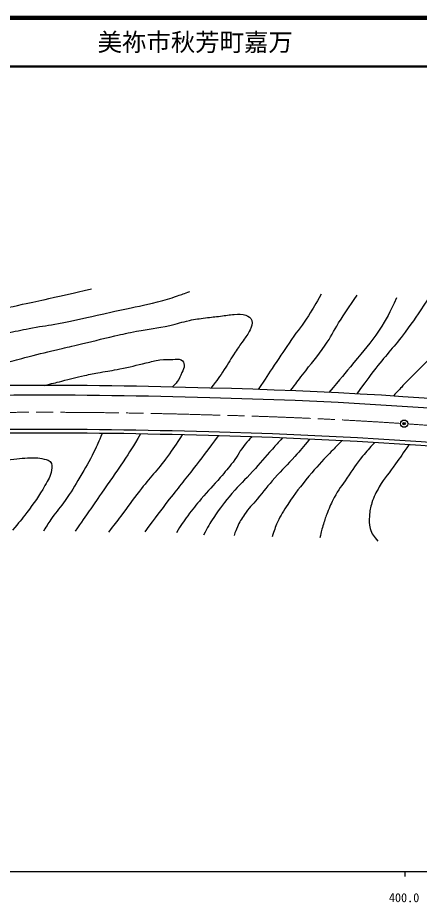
# Model space of a CAD drawing. Units: millimetres, scale not verified. Extents: x 40000 to 680000, y 20000 to 380000.
# Drawn here: x 388638 to 470966, y 198715 to 380000 of the extents above; entities that cross this region are included whole.
import ezdxf
from ezdxf.enums import TextEntityAlignment as Align

# ---------------------------------------------------------------- set-up
doc = ezdxf.new("R2010")
doc.units = ezdxf.units.MM
doc.header["$LTSCALE"] = 1000
doc.header["$PDMODE"] = 32
doc.header["$PDSIZE"] = 500
doc.linetypes.add('CHAIN', pattern=[18.5, 12, -1.5, 3.5, -1.5])
for name, color, linetype, lineweight in [('S-BGD', 7, 'Continuous', 25), ('S-BMK', 2, 'CHAIN', 13), ('S-BMK-SRVR', 3, 'Continuous', 25), ('S-TTL', 2, 'Continuous', 140), ('S-TTL-BAND', 7, 'Continuous', 25), ('S-TTL-LINE', 7, 'Continuous', 50)]:
    doc.layers.add(name, color=color, linetype=linetype, lineweight=lineweight)
doc.layers.add('S-TTL-TXT', color=7, linetype='Continuous')
doc.styles.add('ＭＳ ゴシック', font='')
doc.styles.get('ＭＳ ゴシック').set_extended_font_data('MS Gothic')

msp = doc.modelspace()

# ---------------------------------------------------------------- linework, layer by layer
at = {"layer": 'S-BGD'}
for centre, radius, start, end in [((393351, -804806), 1109443, 88.20797, 92.36306), ((407549, -601174), 905500, 79.79719, 88.70299), ((393351, -804806), 1107443, 88.20752, 92.36153), ((407549, -601174), 903500, 79.79719, 88.70354), ((393351, -804806), 1100443, 88.20595, 92.35611), ((393351, -804806), 1099693, 88.20578, 92.35553), ((407549, -601174), 895750, 79.79719, 88.70568), ((407549, -601174), 896500, 79.79719, 88.70547)]:
    msp.add_arc(centre, radius, start, end, dxfattribs=at)
for points, knots in [([(329107, 322212), (330650, 321041), (331101, 320722), (332426, 319835), (334338, 318554), (335495, 317970), (337494, 316830), (338985, 315979), (339835, 315528), (341351, 314722), (342589, 314063), (343312, 313749), (344535, 313062), (345549, 312493), (346062, 312077), (347092, 311537), (348879, 310601), (349916, 310105), (351846, 309519), (353067, 309148), (353799, 309035), (355075, 309026), (356343, 309017), (357070, 309052), (358305, 309340), (359414, 309599), (359944, 310024), (360996, 310461), (362555, 311110), (363424, 311481), (364987, 312121), (366647, 312799), (367604, 313110), (369248, 313825), (370987, 314581), (371912, 315115), (373644, 315888), (375364, 316656), (376345, 317047), (378084, 317772), (379745, 318463), (380628, 318983), (382345, 319521), (385147, 320399), (386791, 320626), (389655, 321270), (391754, 321742), (392938, 321971), (395038, 322436), (398444, 323191), (399521, 323455), (403739, 324455)], [0, 0, 0, 0, 1, 1, 1, 2, 2, 2, 3, 3, 3, 4, 4, 4, 5, 5, 5, 6, 6, 6, 7, 7, 7, 8, 8, 8, 9, 9, 9, 10, 10, 10, 11, 11, 11, 12, 12, 12, 13, 13, 13, 14, 14, 14, 15, 15, 15, 16, 16, 16, 17, 17, 17, 17]), ([(358923, 304102), (360064, 304520), (360426, 304646), (361330, 305121), (362159, 305557), (362567, 305900), (363367, 306386), (364253, 306925), (364752, 307224), (365650, 307744), (366677, 308338), (367241, 308696), (368303, 309225), (369975, 310056), (370959, 310424), (372685, 311138), (374315, 311811), (375213, 312232), (376881, 312804), (378757, 313447), (379840, 313713), (381756, 314223), (383745, 314753), (384869, 315011), (386878, 315457), (388751, 315874), (389804, 316094), (391691, 316445), (393756, 316828), (394934, 316922), (396998, 317309), (400126, 317893), (401851, 318352), (404959, 319036), (406889, 319461), (407965, 319723), (409895, 320147), (412786, 320782), (414436, 321007), (417301, 321752), (418909, 322170), (419802, 322444), (421373, 322986), (422368, 323329), (422700, 323446), (423903, 323911)], [0, 0, 0, 0, 1, 1, 1, 2, 2, 2, 3, 3, 3, 4, 4, 4, 5, 5, 5, 6, 6, 6, 7, 7, 7, 8, 8, 8, 9, 9, 9, 10, 10, 10, 11, 11, 11, 12, 12, 12, 13, 13, 13, 14, 14, 14, 15, 15, 15, 15]), ([(450851, 323342), (449655, 321211), (449309, 320615), (448225, 318926), (446960, 316957), (446091, 315962), (444764, 314033), (443364, 311999), (442612, 310837), (441243, 308782), (439953, 306845), (439550, 306235), (437954, 303815)], [0, 0, 0, 0, 1, 1, 1, 2, 2, 2, 3, 3, 3, 4, 4, 4, 4]), ([(444574, 303569), (445768, 305149), (446070, 305547), (447031, 306812), (448842, 309196), (449967, 310449), (451686, 312899), (452876, 314594), (453328, 315682), (454431, 317435), (455863, 319711), (456376, 320435), (458250, 323163)], [0, 0, 0, 0, 1, 1, 1, 2, 2, 2, 3, 3, 3, 4, 4, 4, 4]), ([(466307, 322567), (464817, 319415), (464319, 318415), (462726, 315943), (460946, 313179), (459602, 311875), (457534, 309319), (455583, 306906), (454935, 306138), (452452, 303212)], [0, 0, 0, 0, 1, 1, 1, 2, 2, 2, 3, 3, 3, 3]), ([(472632, 322209), (470530, 318976), (469922, 318071), (468037, 315525), (465839, 312555), (464326, 311111), (462070, 308185), (460499, 306148), (459991, 305475), (458127, 302912)], [0, 0, 0, 0, 1, 1, 1, 2, 2, 2, 3, 3, 3, 3]), ([(482359, 321134), (480733, 318581), (480202, 317796), (478600, 315823), (476719, 313507), (475377, 312464), (473289, 310333), (471085, 308085), (469765, 306908), (467620, 304604), (466845, 303773), (466588, 303504), (465654, 302460)], [0, 0, 0, 0, 1, 1, 1, 2, 2, 2, 3, 3, 3, 4, 4, 4, 4]), ([(370347, 304398), (371407, 304967), (371718, 305119), (372619, 305534), (373982, 306161), (374764, 306486), (376196, 306930), (377460, 307321), (378183, 307490), (379468, 307802), (381878, 308388), (383249, 308628), (385662, 309198), (387408, 309610), (388373, 309894), (390112, 310332), (392632, 310967), (394039, 311346), (396568, 311946), (398269, 312350), (399228, 312552), (400930, 312950), (403916, 313647), (405573, 314106), (408564, 314782), (410282, 315170), (411239, 315416), (412970, 315741), (415637, 316243), (417164, 316352), (419818, 316919), (421403, 317257), (422249, 317622), (423832, 317966), (425113, 318245), (425848, 318311), (427147, 318490), (428353, 318655), (429035, 318694), (430244, 318838), (431335, 318969), (431938, 319143), (433036, 319187), (433975, 319226), (434568, 319374), (435435, 319013), (436015, 318772), (436459, 318563), (436656, 317966), (436896, 317239), (436540, 316761), (436264, 316047), (435886, 315068), (435399, 314656), (434824, 313778), (434214, 312845), (433822, 312356), (433210, 311423), (432316, 310059), (431895, 309243), (430986, 307889), (429964, 306367), (429584, 305876), (428230, 304090)], [0, 0, 0, 0, 1, 1, 1, 2, 2, 2, 3, 3, 3, 4, 4, 4, 5, 5, 5, 6, 6, 6, 7, 7, 7, 8, 8, 8, 9, 9, 9, 10, 10, 10, 11, 11, 11, 12, 12, 12, 13, 13, 13, 14, 14, 14, 15, 15, 15, 16, 16, 16, 17, 17, 17, 18, 18, 18, 19, 19, 19, 20, 20, 20, 21, 21, 21, 21]), ([(394043, 304636), (395816, 305068), (396261, 305176), (397682, 305525), (399503, 305973), (400509, 306281), (402341, 306679), (403575, 306948), (404272, 307071), (405514, 307300), (407106, 307594), (408009, 307693), (409597, 308010), (411707, 308433), (412866, 308781), (414966, 309253), (416074, 309502), (416683, 309704), (417806, 309874), (418817, 310027), (419401, 309966), (420424, 309963), (421101, 309961), (421571, 310217), (422154, 309874), (422570, 309631), (422728, 309288), (422776, 308809), (422839, 308176), (422529, 307844), (422288, 307256), (421985, 306517), (421829, 306080), (421356, 305437), (421004, 304958), (420836, 304777), (420336, 304308)], [0, 0, 0, 0, 1, 1, 1, 2, 2, 2, 3, 3, 3, 4, 4, 4, 5, 5, 5, 6, 6, 6, 7, 7, 7, 8, 8, 8, 9, 9, 9, 10, 10, 10, 11, 11, 11, 12, 12, 12, 12]), ([(405934, 294814), (405199, 292986), (404967, 292465), (404262, 290999), (403258, 288914), (402552, 287818), (401371, 285829), (400245, 283933), (399616, 282866), (398369, 281048), (397396, 279629), (396672, 278964), (395700, 277545), (394971, 276482), (394731, 276108), (393921, 274765)], [0, 0, 0, 0, 1, 1, 1, 2, 2, 2, 3, 3, 3, 4, 4, 4, 5, 5, 5, 5]), ([(413830, 294696), (412156, 291932), (411701, 291196), (410266, 288998), (408593, 286436), (407558, 285066), (405818, 282549), (403716, 279506), (403056, 278555), (400426, 274765)], [0, 0, 0, 0, 1, 1, 1, 2, 2, 2, 3, 3, 3, 3]), ([(422340, 294504), (420970, 292354), (420552, 291760), (419328, 290054), (417259, 287169), (415787, 285792), (413602, 282993), (412065, 281025), (411264, 279876), (409766, 277879), (408789, 276576), (408484, 276169), (407264, 274543)], [0, 0, 0, 0, 1, 1, 1, 2, 2, 2, 3, 3, 3, 4, 4, 4, 4]), ([(429737, 294301), (427565, 291394), (427004, 290649), (425222, 288331), (423101, 285572), (421835, 284087), (419718, 281326), (417736, 278740), (417113, 277901), (414714, 274654)], [0, 0, 0, 0, 1, 1, 1, 2, 2, 2, 3, 3, 3, 3]), ([(436681, 294102), (435999, 293442), (435807, 293215), (435285, 292612), (434150, 291300), (433843, 290315), (432783, 288942), (431802, 287672), (431215, 286991), (430170, 285773), (428677, 284034), (427761, 283128), (426278, 281381), (425159, 280063), (424519, 279330), (423498, 277934), (422528, 276607), (422221, 276123), (421163, 274432)], [0, 0, 0, 0, 1, 1, 1, 2, 2, 2, 3, 3, 3, 4, 4, 4, 5, 5, 5, 6, 6, 6, 6]), ([(442918, 293877), (441907, 292786), (441650, 292500), (440844, 291611), (439233, 289831), (438395, 288778), (436786, 286996), (435169, 285207), (434108, 284343), (432560, 282493), (431020, 280651), (430136, 279620), (428835, 277601), (427950, 276226), (427648, 275721), (426723, 273987)], [0, 0, 0, 0, 1, 1, 1, 2, 2, 2, 3, 3, 3, 4, 4, 4, 5, 5, 5, 5]), ([(448478, 293640), (447066, 291897), (446671, 291426), (445459, 290054), (443913, 288304), (442889, 287468), (441345, 285718), (439875, 284052), (439150, 283035), (437731, 281326), (436717, 280104), (435996, 279535), (435118, 278212), (434483, 277256), (434132, 276706), (433672, 275655), (433375, 274975), (433274, 274717), (433005, 273876)], [0, 0, 0, 0, 1, 1, 1, 2, 2, 2, 3, 3, 3, 4, 4, 4, 5, 5, 5, 6, 6, 6, 6]), ([(455105, 293312), (453871, 292079), (453552, 291745), (452575, 290721), (450877, 288941), (449914, 287950), (448350, 286051), (446554, 283873), (445562, 282630), (444013, 280269), (443106, 278886), (442575, 278110), (441901, 276600), (441391, 275458), (441229, 275014), (440789, 273598)], [0, 0, 0, 0, 1, 1, 1, 2, 2, 2, 3, 3, 3, 4, 4, 4, 5, 5, 5, 5]), ([(461827, 292930), (460591, 291645), (460243, 291250), (459302, 290110), (457945, 288465), (457336, 287424), (456133, 285662), (455081, 284120), (454403, 283304), (453520, 281659), (452900, 280503), (452615, 279821), (452130, 278601), (451765, 277682), (451588, 277156), (451296, 276211), (450966, 275139), (450883, 274761), (450574, 273431)], [0, 0, 0, 0, 1, 1, 1, 2, 2, 2, 3, 3, 3, 4, 4, 4, 5, 5, 5, 6, 6, 6, 6]), ([(468834, 292477), (467498, 290565), (467161, 290084), (466085, 288553), (464786, 286705), (463879, 285784), (462749, 283827), (462055, 282624), (461643, 281935), (461248, 280603), (460941, 279566), (460808, 278959), (460748, 277879), (460692, 276879), (460650, 276286), (460915, 275321), (461229, 274175), (461653, 273713), (462471, 272708)], [0, 0, 0, 0, 1, 1, 1, 2, 2, 2, 3, 3, 3, 4, 4, 4, 5, 5, 5, 6, 6, 6, 6]), ([(324276, 272395), (326089, 273953), (326603, 274379), (328002, 275748), (329138, 276859), (329553, 277723), (330824, 278676), (332044, 279590), (332847, 280053), (334337, 280379), (335738, 280686), (336582, 280525), (338009, 280379), (339730, 280203), (340617, 279665), (342321, 279368), (345105, 278882), (346681, 278542), (349507, 278516), (352047, 278493), (353427, 279136), (355894, 279740), (360352, 280831), (362750, 281818), (367072, 283360), (369596, 284260), (370983, 284840), (373460, 285862), (374967, 286483), (375727, 287057), (377292, 287512), (379329, 288103), (380533, 288176), (382615, 288576), (384401, 288920), (385387, 289216), (387193, 289428), (389037, 289644), (390074, 289823), (391930, 289800), (392578, 289793), (392951, 289795), (393580, 289641), (394264, 289474), (394781, 289548), (395284, 289055), (395794, 288555), (395607, 287958), (395550, 287245), (395444, 285937), (394840, 285315), (394219, 284158), (392978, 281847), (392074, 280663), (390493, 278569), (389397, 277118), (389002, 276623), (387566, 274950)], [0, 0, 0, 0, 1, 1, 1, 2, 2, 2, 3, 3, 3, 4, 4, 4, 5, 5, 5, 6, 6, 6, 7, 7, 7, 8, 8, 8, 9, 9, 9, 10, 10, 10, 11, 11, 11, 12, 12, 12, 13, 13, 13, 14, 14, 14, 15, 15, 15, 16, 16, 16, 17, 17, 17, 18, 18, 18, 19, 19, 19, 19])]:
    msp.add_open_spline(points, degree=3, knots=knots, dxfattribs=at)
at = {"layer": 'S-BMK'}
for centre, radius, start, end in [((393351, -804806), 1103943, 88.20674, 91.28187), ((407549, -601174), 900000, 86.20578, 88.7045), ((407549, -601174), 900000, 79.84493, 86.11029)]:
    msp.add_arc(centre, radius, start, end, dxfattribs=at)
at = {"layer": 'S-BMK-SRVR'}
msp.add_circle((467853, 296803), 750, dxfattribs=at)
msp.add_point((467853, 296803), dxfattribs=at)
at = {"layer": 'S-TTL'}
msp.add_line((680000, 380000), (40000, 380000), dxfattribs=at)
msp.add_line((680000, 380000), (40000, 380000), dxfattribs=at)
at = {"layer": 'S-TTL-BAND'}
for p, q in [((40000, 205000), (579000, 205000)), ((40000, 205000), (579000, 205000)), ((468000, 205000), (468000, 204000)), ((468000, 205000), (468000, 204000))]:
    msp.add_line(p, q, dxfattribs=at)
at = {"layer": 'S-TTL-LINE'}
msp.add_line((40000, 370000), (680000, 370000), dxfattribs=at)
msp.add_line((40000, 370000), (680000, 370000), dxfattribs=at)

# ---------------------------------------------------------------- texts
at = {"layer": 'S-TTL-BAND', "style": 'ＭＳ ゴシック'}
msp.add_text('400.0', height=1833, dxfattribs=at).set_placement((467844, 198195), align=Align.BOTTOM_CENTER)
msp.add_text('400.0', height=1833, dxfattribs=at).set_placement((467844, 198195), align=Align.BOTTOM_CENTER)
at = {"layer": 'S-TTL-TXT', "style": 'ＭＳ ゴシック'}
msp.add_text('美祢市秋芳町嘉万', height=3666, dxfattribs=at).set_placement((405024, 375000), align=Align.MIDDLE_LEFT)

doc.saveas('drawing.dxf')
